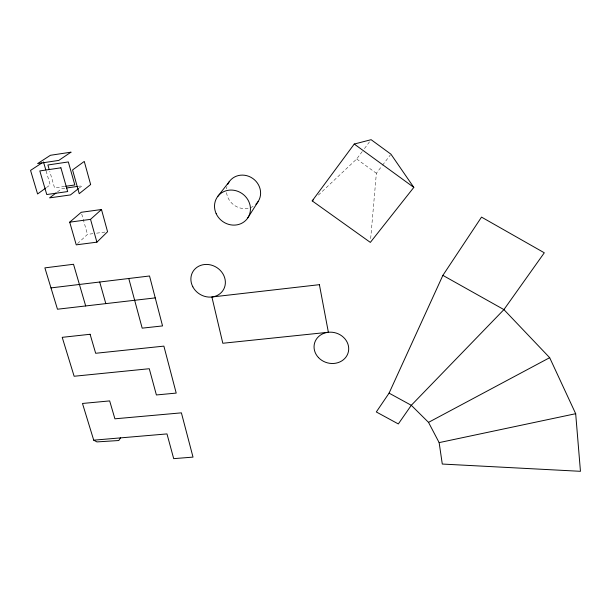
<?xml version="1.0" encoding="UTF-8"?>
<svg xmlns="http://www.w3.org/2000/svg" width="611" height="611" viewBox="0 0 611 611"><rect width="100%" height="100%" fill="white"/><g stroke="black" fill="none" stroke-linecap="round" stroke-linejoin="round"><path stroke-width="0.46" stroke-dasharray="3.06 2.29" d="M370.671 238.611L376.368 173.28L381.974 165.94M318.362 195.092L356.694 158.997L362.239 151.574M364.454 148.603L370.006 141.179M382.539 165.199L390.391 154.919M77.566 243.613L87.48 234.387L92.956 233.662M79.201 188.051L82.111 185.759L78.422 186.286M57.48 191.915L61.795 188.669L65.492 188.135M46.474 187.546L50.178 184.873L46.054 170.752M64.69 186.431L54.555 187.883L49.766 171.393M96.607 233.181L105.741 231.974M356.694 158.997L376.368 173.28M81.737 214.056L87.48 234.387M253.107 206.381A17.543 16.291 37.6 0 1 226.544 192.488M226.536 188.921A17.543 16.291 37.6 0 1 226.964 186.607"/><path stroke-width="0.92" d="M389.077 393.14L442.876 275.37L481.521 217.111L544.302 252.794L503.922 309.609L411.302 405.292L398.326 423.942L376.315 411.967L389.077 393.14L411.302 405.292L428.525 422.369L439.141 442.616L442.288 464.047L580.45 471.31L575.684 413.7L549.671 357.679L503.922 309.609L442.876 275.37M247.852 217.814L258.109 201.607M120.512 437.881L118.794 440.523L96.935 441.906L93.72 440.172L82.477 403.466L109.659 400.908L114.914 418.81L181.398 412.845L193.015 457.112L173.7 458.647L166.979 433.917L93.72 440.172M312.198 200.897L354.25 144.043L371.114 139.69L390.948 154.186L413.815 187.401L370.342 242.399L312.198 200.897L313.573 199.606M217.653 196.582L229.476 181.368M96.905 242.162L107.567 231.737L101.487 209.512L81.24 212.292L69.707 222.167L76.245 244.851L96.905 242.162L90.535 219.349L101.487 209.512M78.468 188.623L70.464 194.924L49.567 197.88L56.036 193M45.733 188.089L37.584 193.97L30.55 170.393L41.96 162.923M428.525 422.369L549.671 357.679M439.141 442.616L575.684 413.7M65.614 186.302L74.825 184.973L68.333 161.938L47.902 164.985L49.231 169.56M66.416 188.005L77.498 186.416M69.707 222.167L90.535 219.349M50.98 287.903L149.527 275.989L162.549 325.923L142.18 328.153L128.776 278.501M155.24 297.893L57.472 309.219L44.878 267.87L73.519 264.273L85.685 305.951M354.25 144.043L413.815 187.401M43.48 161.93L45.794 169.873M99.708 282.015L105.818 303.621M227.727 184.392A17.543 16.291 37.6 0 1 252.832 178.496A17.543 16.291 37.6 0 1 255.887 204.28M90.634 184.537L79.224 193.687L72.556 169.942L84.272 161.434L90.634 184.537M70.952 152.185L58.786 160.41L37.653 163.572L50.415 155.286L70.952 152.185M60.901 167.811L39.822 170.927L46.772 194.535L67.684 191.564L60.901 167.811M319.4 284.673L211.895 296.992L222.816 343.26L328.374 332.262L319.4 284.673M90.092 334.278L62.215 337.333L74.137 376.254L149.267 368.723L156.393 394.958L176.212 393.094L163.878 346.124L95.667 353.28L90.092 334.278M192.809 286.773A17.742 15.81 31 0 0 222.656 290.928A17.742 15.81 31 0 0 208.909 264.601A17.742 15.81 31 0 0 192.809 286.773M318.491 357.595A17.459 15.527 15.4 0 0 347.858 353.57A17.459 15.527 15.4 0 0 327.779 332.338A17.459 15.527 15.4 0 0 318.491 357.595M216.164 213.651A18.467 17.001 36.4 0 0 247.15 218.807A18.467 17.001 36.4 0 0 234.128 190.311A18.467 17.001 36.4 0 0 216.164 213.651"/></g></svg>
